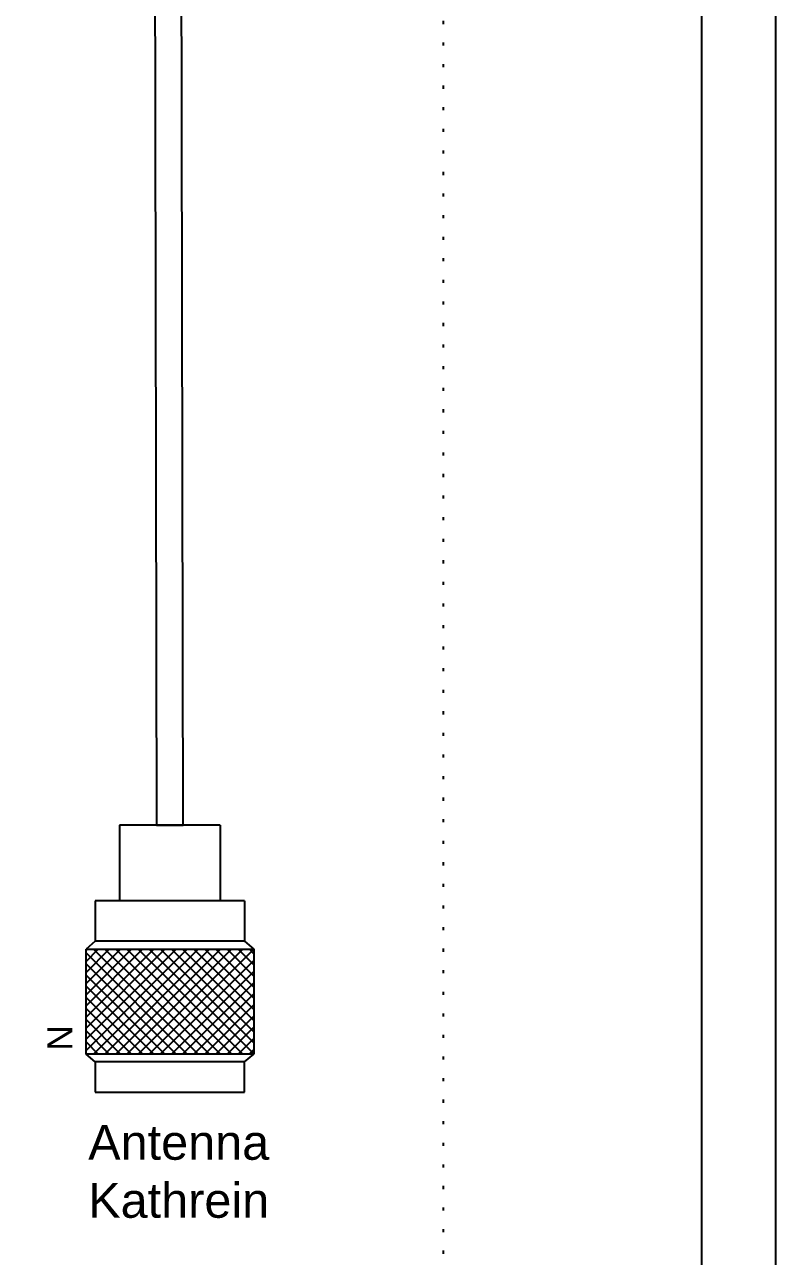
# Model space of a CAD drawing. Extents: x -194 to 239, y -574 to -265.
# Drawn here: x 178.5 to 239.4, y -464.4 to -364.5 of the extents above; entities that cross this region are included whole.
import ezdxf

# ---------------------------------------------------------------- set-up
doc = ezdxf.new("R2010")
doc.units = 0
doc.header["$LTSCALE"] = 0.5
doc.linetypes.add('ACAD_ISO07W100', pattern=[3.5, 0.5, -3])
doc.layers.get('0').update_dxf_attribs({"linetype": 'CONTINUOUS'})
doc.layers.add('1', color=7, linetype='CONTINUOUS')
doc.styles.get("Standard").update_dxf_attribs({"font": 'arial.ttf', "height": 3})

msp = doc.modelspace()

# ---------------------------------------------------------------- hatches: boundary and pattern name
at = {"linetype": 'Continuous'}
h = msp.add_hatch(dxfattribs=at)
h.set_pattern_fill('ANSI37', color=256, scale=5.108145, angle=449.99987, style=0)
h.set_pattern_definition([(134.99987, (297.5678, -564.78536), (-0.4515015, -0.4514994), []), (224.99987, (297.5678, -564.78536), (0.4514994, -0.4515015), [])])
h.paths.add_polyline_path([(183.443, -448.034), (183.443, -439.536), (197.065, -439.536), (197.065, -448.034)])

# ---------------------------------------------------------------- linework, layer by layer
for p, q in [((239.394, -264.62), (239.394, -573.62)), ((233.394, -270.62), (233.394, -567.62)), ((186.169, -429.463), (186.169, -435.595)), ((194.342, -429.463), (194.342, -435.595))]:
    msp.add_line(p, q)
for p, q in [((196.316, -435.595), (184.192, -435.595)), ((184.192, -435.595), (184.192, -438.891)), ((196.316, -435.595), (196.316, -438.891)), ((184.192, -438.891), (183.443, -439.536)), ((183.443, -448.034), (183.443, -439.536)), ((183.443, -439.536), (197.065, -439.536)), ((196.316, -438.891), (184.192, -438.891)), ((196.316, -438.891), (197.065, -439.536)), ((197.065, -439.536), (197.065, -448.034)), ((184.192, -448.679), (183.443, -448.034)), ((197.065, -448.034), (183.443, -448.034)), ((196.316, -448.679), (197.065, -448.034)), ((184.192, -448.679), (184.192, -451.12)), ((196.316, -448.679), (184.192, -448.679)), ((196.316, -451.12), (196.316, -448.679)), ((184.192, -451.12), (196.316, -451.12))]:
    msp.add_line(p, q, dxfattribs=at)
at = {"color": 0, "linetype": 'ACAD_ISO07W100'}
msp.add_lwpolyline([(117.524, -302.982), (212.428, -302.982), (212.428, -482.77), (117.524, -482.77)], close=True, dxfattribs=at)
msp.add_lwpolyline([(191.169, -344.144), (189.001, -344.144), (189.171, -429.463), (191.339, -429.463)], close=True)
at = {"layer": '1', "linetype": 'Continuous'}
msp.add_line((194.342, -429.463), (186.169, -429.463), dxfattribs=at)

# ---------------------------------------------------------------- texts
at = {"color": 5, "insert": (180.291, -447.761), "char_height": 2.04326, "width": 12.90007, "attachment_point": 1, "rotation": 90}
msp.add_mtext('{\\fArial|b0|i0|c238|p34;\\C256;N}', dxfattribs=at)
at = {"color": 5, "insert": (190.966, -457.57), "char_height": 2.82339, "width": 18.38422, "attachment_point": 5}
msp.add_mtext('{\\fArial|b0|i0|c238|p34;\\C256;Antenna\\PKathrein}', dxfattribs=at)

doc.saveas('drawing.dxf')
